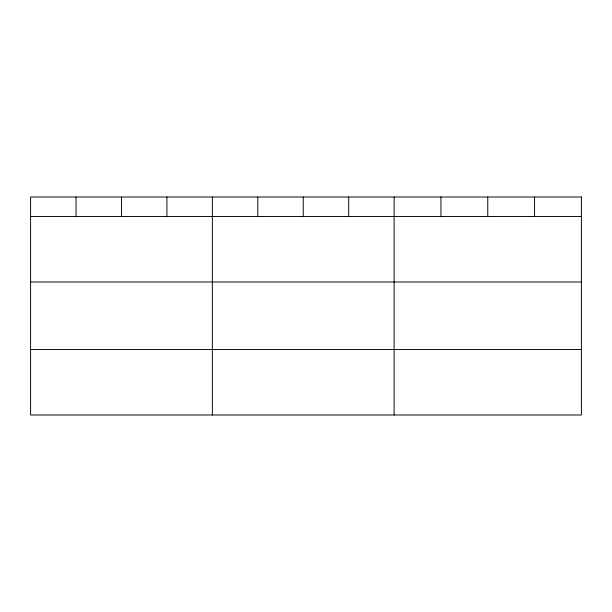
<?xml version="1.0" encoding="UTF-8"?>
<svg xmlns="http://www.w3.org/2000/svg" width="612" height="612" viewBox="0 0 612 612"><rect width="100%" height="100%" fill="white"/><g stroke="black" fill="none" stroke-linecap="round" stroke-linejoin="round"><path stroke-width="0.92" d="M30.6 216.464L581.4 216.464M30.6 281.979L581.4 281.979M30.6 349.483L581.4 349.483M534.582 197.003L534.582 216.464M487.764 197.003L487.764 216.464M440.946 197.003L440.946 216.464M394.128 197.003L394.128 414.997M348.687 197.003L348.687 216.464M303.246 197.003L303.246 216.464M257.805 197.003L257.805 216.464M212.364 197.003L212.364 414.997M166.923 197.003L166.923 216.464M121.482 197.003L121.482 216.464M76.041 197.003L76.041 216.464M581.4 197.003L30.6 197.003L30.6 414.997L581.4 414.997L581.4 197.003"/></g></svg>
